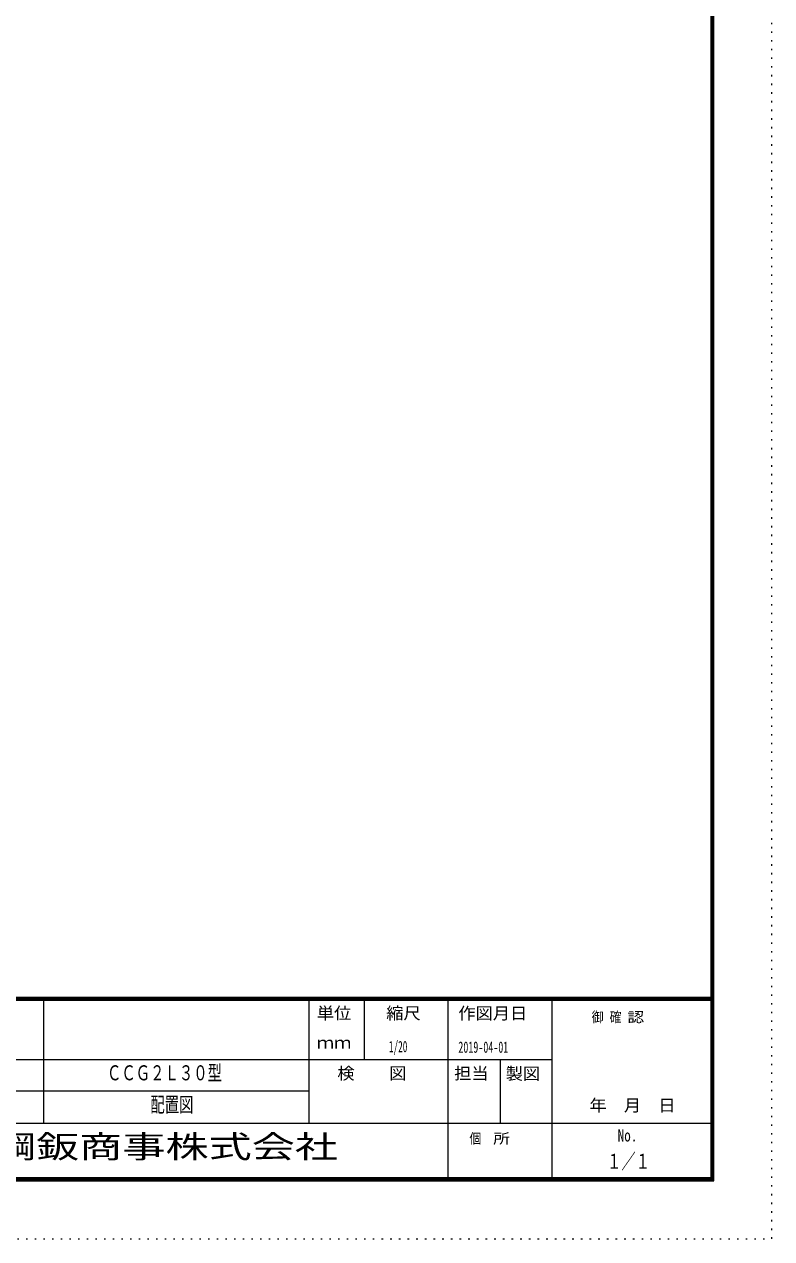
# Model space of a CAD drawing. Units: millimetres, scale not verified. Extents: x -5940 to 5940, y -4200 to 4200.
# Drawn here: x 3354 to 5940, y -4200 to 0 of the extents above; entities that cross this region are included whole.
import ezdxf
from ezdxf.enums import TextEntityAlignment as Align

# ---------------------------------------------------------------- set-up
doc = ezdxf.new("R2010")
doc.units = ezdxf.units.MM
doc.header["$LTSCALE"] = 10
doc.linetypes.add('USER5', pattern=[3, 0.5, -2.5])
doc.layers.add('0-1_0-F1TEXT', color=7, linetype='Continuous')
doc.layers.add('0-D_2-5DIM', color=7, linetype='Continuous')
doc.layers.add('0-B_F-F4PAPAER', color=5, linetype='Continuous', lineweight=18)
doc.layers.add('0-C_F-E_J_ADD', color=5, linetype='USER5', lineweight=18)
doc.styles.add('ＭＳ ゴシック', font='')
doc.styles.get('ＭＳ ゴシック').set_extended_font_data('MS Gothic')

msp = doc.modelspace()

# ---------------------------------------------------------------- linework, layer by layer
at = {"layer": '0-B_F-F4PAPAER'}
for p, q in [((5730, -3366), (-5730, -3366)), ((-5730, -3367), (5730, -3367)), ((5730, -3368), (-5730, -3368)), ((-5730, -3369), (5730, -3369)), ((5730, -3370), (-5730, -3370)), ((-5730, -3371), (5730, -3371)), ((5730, -3372), (-5730, -3372)), ((-5730, -3373), (5730, -3373)), ((5730, -3374), (-5730, -3374)), ((-5730, -3375), (5730, -3375)), ((5730, -3376), (-5730, -3376)), ((3420, -3376), (3420, -3800)), ((4340, -3800), (4340, -3376)), ((4530, -3376), (4530, -3580)), ((4820, -4000), (4820, -3376)), ((5180, -4000), (5180, -3376)), ((3080, -3580), (5180, -3580)), ((5000, -3580), (5000, -3800)), ((4340, -3690), (3080, -3690)), ((3080, -3800), (5740, -3800))]:
    msp.add_line(p, q, dxfattribs=at)
for points in [[(-5740, -4000), (5740, -4000), (5740, 4040), (-5740, 4040)], [(-5739, -3999), (5739, -3999), (5739, 4039), (-5739, 4039)], [(-5738, -3998), (-5738, 4038), (5738, 4038), (5738, -3998)], [(-5737, -3997), (5737, -3997), (5737, 4037), (-5737, 4037)], [(-5736, -3996), (-5736, 4036), (5736, 4036), (5736, -3996)], [(-5735, -3995), (5735, -3995), (5735, 4035), (-5735, 4035)], [(-5734, -3994), (-5734, 4034), (5734, 4034), (5734, -3994)], [(-5733, -3993), (5733, -3993), (5733, 4033), (-5733, 4033)], [(-5732, -3992), (5732, -3992), (5732, 4032), (-5732, 4032)], [(-5731, -3991), (5731, -3991), (5731, 4031), (-5731, 4031)], [(-5730, -3990), (-5730, 4030), (5730, 4030), (5730, -3990)]]:
    msp.add_lwpolyline(points, close=True, dxfattribs=at)
at = {"layer": '0-C_F-E_J_ADD'}
msp.add_lwpolyline([(-5940, -4200), (5940, -4200), (5940, 4200), (-5940, 4200)], close=True, dxfattribs=at)

# ---------------------------------------------------------------- texts
at = {"layer": '0-1_0-F1TEXT', "style": 'ＭＳ ゴシック'}
for s, height, width, p in [('1/20', 39.07, 0.6, (4615.47, -3566.68)), ('2019-04-01', 39.07, 0.65, (4855.72, -3568.66)), ('ＣＣＧ２Ｌ３０型', 52.1, 0.7, (3640, -3667.89)), ('配置図', 52.1, 0.7, (3790, -3777.89)), ('１／１', 52.1, 0.7, (5370, -3973.8))]:
    msp.add_text(s, height=height, dxfattribs=dict(at, width=width)).set_placement(p, align=Align.BOTTOM_LEFT)
at = {"layer": '0-B_F-F4PAPAER', "color": 7, "style": 'ＭＳ ゴシック'}
for s, height, width, p in [('単位', 41.68, 1.05, (4366, -3453.32)), ('縮尺', 41.68, 1.05, (4606, -3453.32)), ('作図月日', 41.68, 1.05, (4855.56, -3453.72)), ('御 ', 35.43, 0.85, (5317.1, -3461.77)), ('確 ', 35.43, 0.85, (5378.86, -3461.77)), ('認', 35.43, 1.2, (5440.61, -3461.77)), ('ｍｍ', 41.68, 1.05, (4366, -3555.32)), ('検\u3000\u3000図', 41.68, 1.05, (4437, -3661.32)), ('担当', 41.68, 1.05, (4841, -3661.32)), ('製図', 41.68, 1.05, (5019.39, -3662.3)), ('\u3000年\u3000月\u3000日', 41.68, 1.05, (5249.5, -3772.09)), ('個  ', 35.43, 0.85, (4894, -3882)), ('所', 35.43, 1.2, (4976.34, -3882)), ('No.', 41.68, 0.8, (5407, -3876.32))]:
    msp.add_text(s, height=height, dxfattribs=dict(at, width=width)).set_placement(p, align=Align.BOTTOM_LEFT)
at = {"layer": '0-D_2-5DIM', "style": 'ＭＳ ゴシック', "width": 1.4}
msp.add_text('鋼鈑商事株式会社', height=78.15, dxfattribs=at).set_placement((3245.29, -3944.08), align=Align.BOTTOM_LEFT)

doc.saveas('drawing.dxf')
